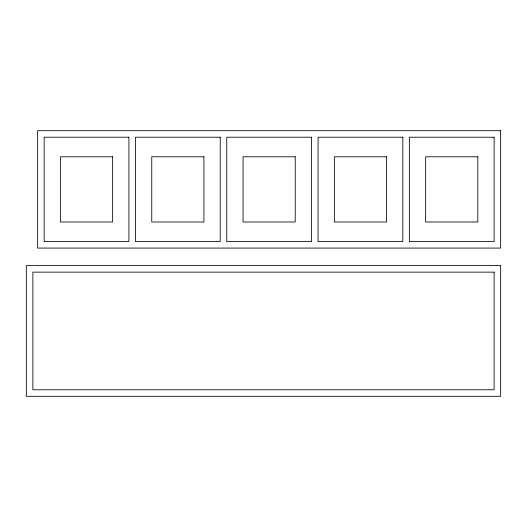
<?xml version="1.0" encoding="UTF-8"?>
<svg xmlns="http://www.w3.org/2000/svg" width="527" height="527" viewBox="0 0 527 527"><rect width="100%" height="100%" fill="white"/><g stroke="black" fill="none" stroke-linecap="round" stroke-linejoin="round"><path stroke-width="0.79" d="M500.65 130.696L37.634 130.696L37.634 248.079L500.65 248.079L500.65 130.696M128.931 137.218L44.156 137.218L44.156 241.557L128.931 241.557L128.931 137.218M220.233 137.218L135.452 137.218L135.452 241.557L220.233 241.557L220.233 137.218M311.529 137.218L226.755 137.218L226.755 241.557L311.529 241.557L311.529 137.218M402.832 137.218L318.051 137.218L318.051 241.557L402.832 241.557L402.832 137.218M494.128 137.218L409.354 137.218L409.354 241.557L494.128 241.557L494.128 137.218M112.633 156.782L60.46 156.782L60.46 221.992L112.633 221.992L112.633 156.782M203.929 156.782L151.756 156.782L151.756 221.992L203.929 221.992L203.929 156.782M295.225 156.782L243.059 156.782L243.059 221.992L295.225 221.992L295.225 156.782M386.528 156.782L334.355 156.782L334.355 221.992L386.528 221.992L386.528 156.782M477.824 156.782L425.651 156.782L425.651 221.992L477.824 221.992L477.824 156.782M500.65 265.615L26.35 265.615L26.35 396.304L500.65 396.304L500.65 265.615M494.128 272.136L32.872 272.136L32.872 389.782L494.128 389.782L494.128 272.136"/></g></svg>
